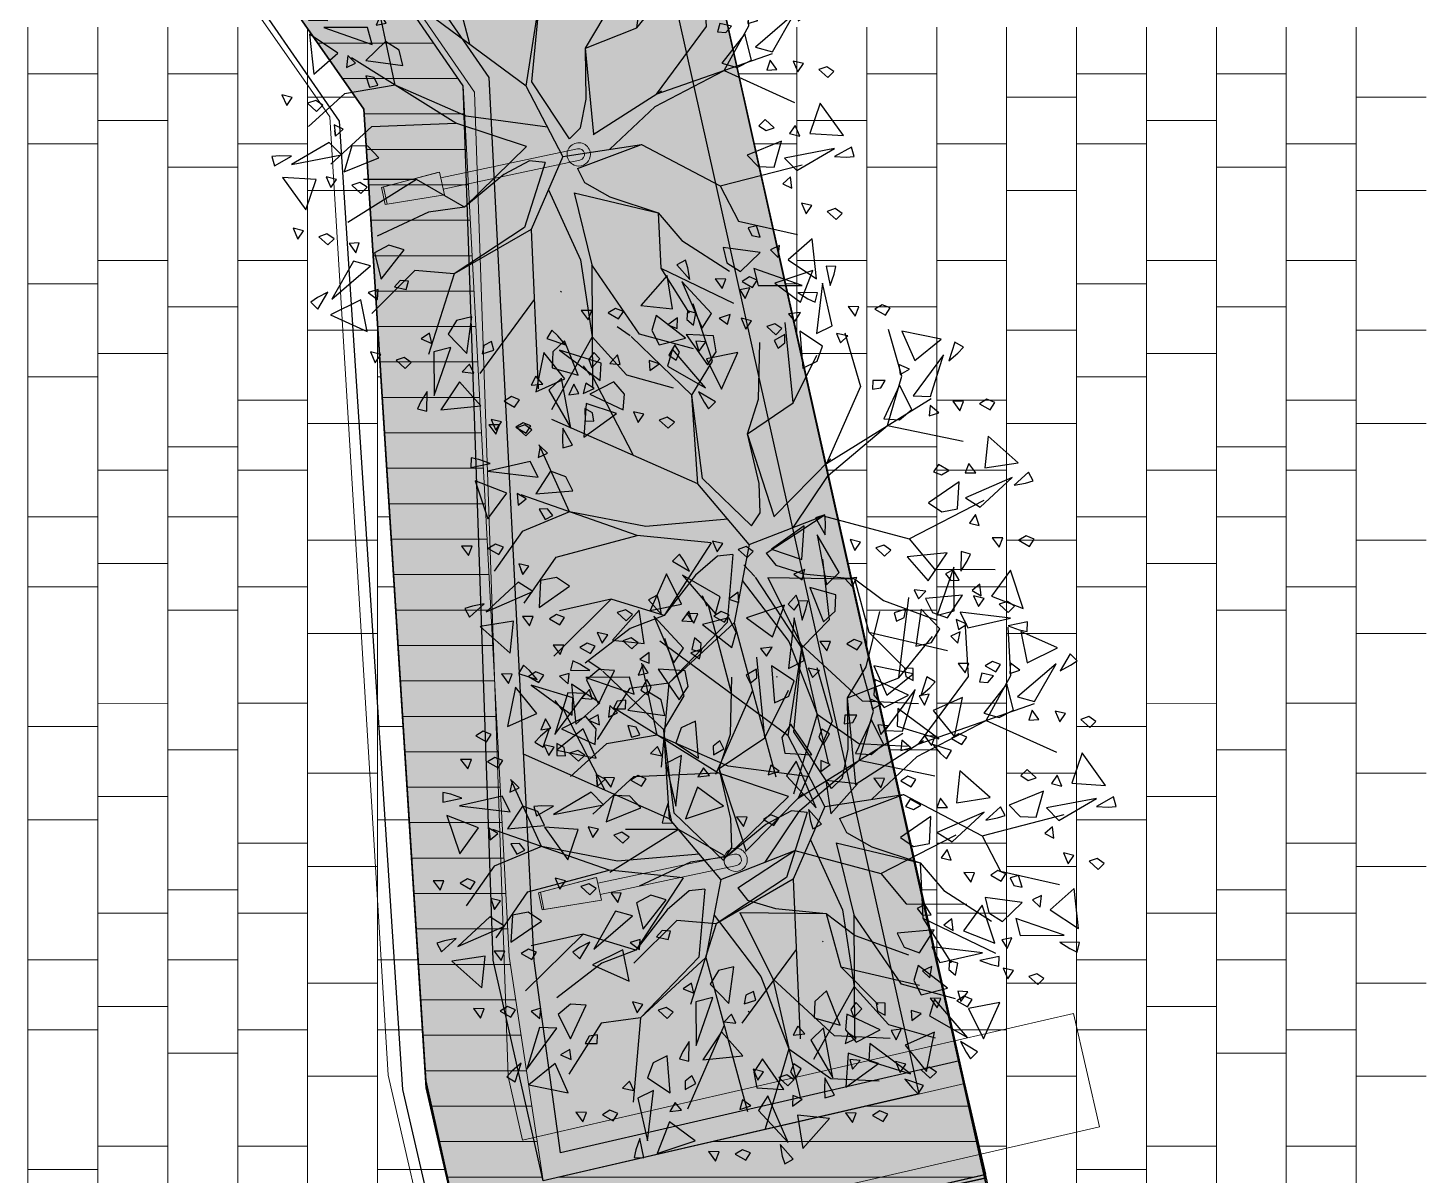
# Model space of a CAD drawing. Header units: millimetres. Extents: x -1912 to 88153, y -54123 to 4469.
# Drawn here: x 75600 to 81600, y -29023 to -24103 of the extents above; entities that cross this region are included whole.
import ezdxf

# ---------------------------------------------------------------- set-up
doc = ezdxf.new("R2010")
doc.units = ezdxf.units.MM
doc.header["$MEASUREMENT"] = 0
for name, color, linetype, lineweight in [('A - Fill Zone_Pen_No__1', 7, 'Continuous', 13), ('A - Pllaka meskatit_Pen_No__42', 8, 'Continuous', 25), ('A - Sanitaria_Pen_No__42', 8, 'Continuous', 25), ('Drawing & Figure_Pen_No__1', 7, 'Continuous', 13), ('Interior - Lamp_Pen_No__1', 7, 'Continuous', 13)]:
    doc.layers.add(name, color=color, linetype=linetype, lineweight=lineweight)
for name, color, linetype, lineweight, true_color in [('A - Fill Zone_Pen_No__102', 7, 'Continuous', 13, 0xcccccc), ('A - Fill Zone_Pen_No__28', 7, 'Continuous', 35, 0xa80f02), ('A - Fill Zone_Pen_No__4', 7, 'Continuous', 20, 0x029e21), ('Interior - Lamp_Pen_No__77', 7, 'Continuous', 20, 0xffeb28)]:
    doc.layers.add(name, color=color, linetype=linetype, lineweight=lineweight, true_color=true_color)
doc.layers.add('A - Pllaka meskatit', color=7, linetype='Continuous')

# ---------------------------------------------------------------- blocks, each defined once
blk = doc.blocks.new('*X2')
at = {"layer": 'A - Fill Zone_Pen_No__102', "color": 254, "linetype": 'Continuous', "lineweight": 13, "true_color": 0xcccccc}
for p, q in [((75600, -26000.1), (75600, -24100)), ((75900, -26000.1), (75900, -24099.9)), ((76200, -26000), (76200, -24099.9)), ((76500, -26000), (76500, -24099.8)), ((76800, -26000), (76800, -24106.2)), ((78900, -25425.8), (78900, -24099.9)), ((79200, -26000), (79200, -24099.9)), ((79500, -26000), (79500, -24099.8)), ((79800, -26000), (79800, -24099.8)), ((80100, -26000.1), (80100, -24100)), ((80400, -26000.1), (80400, -24099.9)), ((80700, -26000), (80700, -24099.9)), ((81000, -26000), (81000, -24099.8)), ((81300, -26000), (81300, -24099.8)), ((75600, -24300), (75900, -24299.9)), ((78648.7, -24300), (78900, -24299.9)), ((80100, -24300), (80400, -24299.9)), ((76500, -24300), (76200, -24300)), ((79500, -24300), (79200, -24300)), ((81000, -24300), (80700, -24300)), ((76800, -24400), (77005.1, -24399.9)), ((79800, -24400), (80100, -24399.9)), ((81300, -24400), (81600, -24399.9)), ((75900, -24500.1), (76200, -24500)), ((78900, -24500.1), (79200, -24500)), ((80400, -24500.1), (80700, -24500)), ((75600, -24600.1), (75900, -24600)), ((76500, -24600), (76800, -24600)), ((78715.7, -24600.1), (78900, -24600)), ((79500, -24600), (79800, -24600)), ((80100, -24600.1), (80400, -24600)), ((81000, -24600), (81300, -24600)), ((76200, -24700), (76500, -24700)), ((79200, -24700), (79500, -24700)), ((80700, -24700), (81000, -24700)), ((76800, -24800), (77063.4, -24799.9)), ((79800, -24800), (80100, -24799.9)), ((81300, -24800), (81600, -24799.9)), ((75900, -25100.1), (76200, -25100)), ((76500, -25100), (76800, -25100)), ((78900, -25100.1), (79200, -25100)), ((79500, -25100), (79800, -25100)), ((80400, -25100.1), (80700, -25100)), ((81000, -25100), (81300, -25100)), ((75600, -25200.1), (75900, -25200)), ((78849.6, -25200), (78900, -25200)), ((80100, -25200.1), (80400, -25200)), ((76200, -25300), (76500, -25300)), ((79200, -25300), (79500, -25300)), ((80700, -25300), (81000, -25300)), ((77100, -26000.1), (77100, -25373.7)), ((76800, -25400), (77100, -25399.9)), ((79800, -25400), (80100, -25399.9)), ((81300, -25400), (81600, -25399.9)), ((75900, -25500.1), (76200, -25500)), ((78916.5, -25500.1), (79200, -25500)), ((80400, -25500.1), (80700, -25500)), ((75600, -25600.1), (75900, -25600)), ((77100, -25600.1), (77114.4, -25600.1)), ((80100, -25600.1), (80400, -25600)), ((76500, -25700), (76800, -25700)), ((79500, -25700), (79800, -25700)), ((81000, -25700), (81300, -25700)), ((76800, -25800), (77100, -25799.9)), ((79800, -25800), (80100, -25799.9)), ((81300, -25800), (81600, -25799.9)), ((76200, -25900), (76500, -25900)), ((79200, -25900), (79500, -25900)), ((80700, -25900), (81000, -25900)), ((75600, -27900.1), (75600, -26000)), ((75900, -27900.1), (75900, -25999.9)), ((75900, -26000.1), (76200, -26000)), ((76200, -27900), (76200, -25999.9)), ((76500, -27900), (76500, -25999.8)), ((76500, -26000), (76800, -26000)), ((76800, -27900), (76800, -25999.8)), ((77100, -27900.1), (77100, -26000)), ((79028.1, -26000.1), (79200, -26000)), ((79200, -26770.2), (79200, -25999.9)), ((79500, -27900), (79500, -25999.8)), ((79500, -26000), (79800, -26000)), ((79800, -27900), (79800, -25999.8)), ((80100, -27900.1), (80100, -26000)), ((80400, -27900.1), (80400, -25999.9)), ((80400, -26000.1), (80700, -26000)), ((80700, -27900), (80700, -25999.9)), ((81000, -27900), (81000, -25999.8)), ((81000, -26000), (81300, -26000)), ((81300, -27900), (81300, -25999.8)), ((75600, -26200), (75900, -26199.9)), ((76500, -26200), (76200, -26200)), ((77100, -26200), (77152.6, -26200)), ((79500, -26200), (79200, -26200)), ((80100, -26200), (80400, -26199.9)), ((81000, -26200), (80700, -26200)), ((76800, -26300), (77100, -26299.9)), ((79800, -26300), (80100, -26299.9)), ((81300, -26300), (81600, -26299.9)), ((75900, -26400.1), (76200, -26400)), ((79117.4, -26400.1), (79200, -26400)), ((80400, -26400.1), (80700, -26400)), ((75600, -26500.1), (75900, -26500)), ((76500, -26500), (76800, -26500)), ((77100, -26500.1), (77171.7, -26500.1)), ((79500, -26500), (79800, -26500)), ((80100, -26500.1), (80400, -26500)), ((81000, -26500), (81300, -26500)), ((76200, -26600), (76500, -26600)), ((79200, -26600), (79500, -26600)), ((80700, -26600), (81000, -26600)), ((76800, -26700), (77100, -26699.9)), ((79800, -26700), (80100, -26699.9)), ((81300, -26700), (81600, -26699.9)), ((75900, -27000.1), (76200, -27000)), ((76500, -27000), (76800, -27000)), ((79500, -27000), (79800, -27000)), ((80400, -27000.1), (80700, -27000)), ((81000, -27000), (81300, -27000)), ((75600, -27100.1), (75900, -27100)), ((77100, -27100.1), (77210, -27100.1)), ((80100, -27100.1), (80400, -27100)), ((76200, -27200), (76500, -27200)), ((79295.9, -27200), (79500, -27200)), ((80700, -27200), (81000, -27200)), ((76800, -27300), (77100, -27299.9)), ((79800, -27300), (80100, -27299.9)), ((81300, -27300), (81600, -27299.9)), ((75900, -27400.1), (76200, -27400)), ((80400, -27400.1), (80700, -27400)), ((75600, -27500.1), (75900, -27500)), ((77100, -27500.1), (77235.4, -27500.1)), ((80100, -27500.1), (80400, -27500)), ((76500, -27600), (76800, -27600)), ((79500, -27600), (79800, -27600)), ((81000, -27600), (81300, -27600)), ((76800, -27700), (77100, -27699.9)), ((79800, -27700), (80100, -27699.9)), ((81300, -27700), (81600, -27699.9)), ((76200, -27800), (76500, -27800)), ((79429.8, -27800), (79500, -27800)), ((80700, -27800), (81000, -27800)), ((75600, -29800.1), (75600, -27900)), ((75900, -29800.1), (75900, -27899.9)), ((76200, -29800), (76200, -27899.9)), ((76500, -29800), (76500, -27899.8)), ((76500, -27900), (76800, -27900)), ((76800, -29800), (76800, -27899.8)), ((77100, -29800.1), (77100, -27900)), ((79500, -28114.6), (79500, -27899.8)), ((79500, -27900), (79800, -27900)), ((79800, -29800), (79800, -27899.8)), ((80100, -29800.1), (80100, -27900)), ((80400, -29800.1), (80400, -27899.9)), ((80700, -29800), (80700, -27899.9)), ((81000, -29800), (81000, -27899.8)), ((81000, -27900), (81300, -27900)), ((81300, -29800), (81300, -27899.8)), ((75900, -27900.1), (76200, -27900)), ((80400, -27900.1), (80700, -27900)), ((75600, -28100), (75900, -28099.9)), ((76500, -28100), (76200, -28100)), ((77100, -28100), (77273.6, -28099.9)), ((79500, -28100), (79496.7, -28100)), ((80100, -28100), (80400, -28099.9)), ((81000, -28100), (80700, -28100)), ((76800, -28200), (77100, -28199.9)), ((79800, -28200), (80100, -28199.9)), ((81300, -28200), (81600, -28199.9)), ((75900, -28300.1), (76200, -28300)), ((80400, -28300.1), (80700, -28300)), ((75600, -28400.1), (75900, -28400)), ((76500, -28400), (76800, -28400)), ((77100, -28400.1), (77292.8, -28400.1)), ((79563.7, -28400), (79800, -28400)), ((80100, -28400.1), (80400, -28400)), ((81000, -28400), (81300, -28400)), ((76200, -28500), (76500, -28500)), ((80700, -28500), (81000, -28500)), ((76800, -28600), (77100, -28599.9)), ((79800, -28600), (80100, -28599.9)), ((81300, -28600), (81600, -28599.9)), ((75900, -28900.1), (76200, -28900)), ((76500, -28900), (76800, -28900)), ((79675.2, -28900), (79800, -28900)), ((80400, -28900.1), (80700, -28900)), ((81000, -28900), (81300, -28900)), ((75600, -29000.1), (75900, -29000)), ((77100, -29000.1), (77389.3, -29000)), ((80100, -29000.1), (80400, -29000))]:
    blk.add_line(p, q, dxfattribs=at)
blk = doc.blocks.new('Fill_1', base_point=(0, 0))
at = {"layer": 'A - Fill Zone_Pen_No__28', "color": 14, "linetype": 'Continuous', "lineweight": 35, "true_color": 0xa80f02, "flags": 128}
blk.add_lwpolyline([(76053.9, -23038), (77041.2, -24451.7), (77308.7, -28649.8), (77510.7, -29527.8), (79705.8, -29037.2), (78060.8, -21665.1), (75857.2, -22161.8)], close=True, dxfattribs=at)
at = {"layer": 'A - Fill Zone_Pen_No__102', "color": 254, "linetype": 'Continuous', "lineweight": 13, "true_color": 0xcccccc}
blk.add_blockref('*X2', (0, 0), dxfattribs=at)
blk = doc.blocks.new('Slab_30', base_point=(78060.8, -21665.1))
at = {"layer": 'A - Pllaka meskatit_Pen_No__42', "color": 8, "linetype": 'Continuous', "lineweight": 25, "flags": 128}
for points in [[(78060.8, -21665.1), (75856.8, -22159.8), (76053.9, -23038), (77041.2, -24451.7), (77308.7, -28649.8), (77510.7, -29527.8), (79708.3, -29020.6), (78170.3, -22153)], [(76416.2, -22825.8), (76334.7, -22462.5), (77953.4, -22099.1), (79423.3, -28675.7), (77810.8, -29048.3), (77596.6, -28101.4), (77468.4, -24351.9)]]:
    blk.add_lwpolyline(points, close=True, dxfattribs=at)
blk = doc.blocks.new('Slab_33', base_point=(78038.9, -21567.5))
at = {"layer": 'A - Pllaka meskatit_Pen_No__42', "color": 8, "linetype": 'Continuous', "lineweight": 25, "flags": 128}
blk.add_lwpolyline([(78038.9, -21567.5), (75737.3, -22084.1), (75965.5, -23100.7), (76935.3, -24503.5), (77207.5, -28655.9), (77435.7, -29647.7), (79732.5, -29117.6), (79598, -28532.9), (77885.8, -28928.4), (77771.7, -28104.2), (77579.5, -24315.5), (76488.1, -22735.8), (76436.9, -22502.6), (78161.8, -22115.4)], close=True, dxfattribs=at)
blk = doc.blocks.new('Slab_38', base_point=(83615.8, 2742.2))
at = {"layer": 'A - Pllaka meskatit_Pen_No__42', "color": 8, "linetype": 'Continuous', "lineweight": 25, "flags": 128}
blk.add_lwpolyline([(75856.8, -22159.8), (77085.8, -21884), (78060.8, -21665.1), (79716.4, -29084.6), (77510.7, -29527.8), (77308.7, -28649.8), (77041.2, -24451.7), (76053.9, -23038), (75873.3, -22233.4)], close=True, dxfattribs=at)
blk = doc.blocks.new('Bush2_GWL')
at = {"layer": 'A - Sanitaria_Pen_No__42', "color": 8, "linetype": 'Continuous', "lineweight": 25}
for p, q in [((-89.8, 1203.7), (-229.4, 1103)), ((-89.8, 1203.7), (-229.4, 1103)), ((-99.3, 1059), (-89.8, 1203.7)), ((-99.3, 1059), (-89.8, 1203.7)), ((0, 1250), (-40.4, 1238.4)), ((0, 1250), (-40.4, 1238.4)), ((-40.4, 1238.4), (0.7, 1164.9)), ((-40.4, 1238.4), (0.7, 1164.9)), ((2.7, 1215.6), (0, 1250)), ((2.7, 1215.6), (0, 1250)), ((0.7, 1164.9), (2.7, 1215.6)), ((0.7, 1164.9), (2.7, 1215.6)), ((264.4, 1206.3), (218, 1185.8)), ((253.6, 1161.6), (264.4, 1206.3)), ((-308.1, 1158.1), (-354.5, 1137.6)), ((-318.9, 1113.4), (-308.1, 1158.1)), ((-34.1, 1164.8), (6.8, 950.3)), ((60.3, 1002.9), (-34.1, 1164.8)), ((-34.1, 1164.8), (6.8, 950.3)), ((60.3, 1002.9), (-34.1, 1164.8)), ((218, 1185.8), (253.6, 1161.6)), ((-625, 1082.5), (-654.2, 1052.3)), ((-605.5, 1054.1), (-625, 1082.5)), ((-354.5, 1137.6), (-318.9, 1113.4)), ((-229.4, 1103), (-99.3, 1059)), ((-229.4, 1103), (-99.3, 1059)), ((268.4, 937.5), (128.7, 1092)), ((228.5, 1096.1), (193.5, 1057.7)), ((240.4, 1061.3), (228.5, 1096.1)), ((524.1, 1087.4), (352.8, 1069.9)), ((443.5, 966.8), (524.1, 1087.4)), ((584.2, 1092.7), (583.1, 1008.5)), ((625, 1082.5), (584.2, 1092.7)), ((610.1, 1051.4), (625, 1082.5)), ((-654.2, 1052.3), (-581.8, 1009.2)), ((-581.8, 1009.2), (-605.5, 1054.1)), ((-344, 1047.9), (-379, 1009.5)), ((-332.1, 1013.1), (-344, 1047.9)), ((193.5, 1057.7), (219.8, 1030.9)), ((219.8, 1030.9), (240.4, 1061.3)), ((352.8, 1069.9), (443.5, 966.8)), ((552.9, 1025.8), (481, 819.6)), ((553.7, 838.3), (552.9, 1025.8)), ((583.1, 1008.5), (610.1, 1051.4)), ((-679.7, 997.6), (-750.2, 840.5)), ((-615.5, 867.5), (-679.7, 997.6)), ((-612, 991.7), (-469.3, 826.4)), ((-449.2, 898.7), (-612, 991.7)), ((-379, 1009.5), (-352.7, 982.7)), ((-352.7, 982.7), (-332.1, 1013.1)), ((-87.2, 1016.4), (-133.6, 995.9)), ((-87.2, 1016.4), (-133.6, 995.9)), ((-133.6, 995.9), (-98, 971.7)), ((-133.6, 995.9), (-98, 971.7)), ((-98, 971.7), (-87.2, 1016.4)), ((-98, 971.7), (-87.2, 1016.4)), ((-33.1, 996.4), (128.7, 819.9)), ((6.8, 950.3), (60.3, 1002.9)), ((6.8, 950.3), (60.3, 1002.9)), ((136.4, 981.6), (87.1, 976.1)), ((136.4, 981.6), (87.1, 976.1)), ((87.1, 976.1), (111.8, 978.8)), ((87.1, 976.1), (116.7, 943)), ((87.1, 976.1), (116.7, 943)), ((116.7, 943), (136.4, 981.6)), ((116.7, 943), (136.4, 981.6)), ((746.5, 977.3), (700.1, 956.8)), ((735.7, 932.6), (746.5, 977.3)), ((-372.7, 918.3), (-412.6, 888.9)), ((-370.4, 875), (-372.7, 918.3)), ((-99.3, 628.6), (-283.2, 922.8)), ((-123.1, 906.2), (-158.1, 867.8)), ((-123.1, 906.2), (-158.1, 867.8)), ((-111.1, 871.5), (-123.1, 906.2)), ((-111.1, 871.5), (-123.1, 906.2)), ((-65.7, 938.4), (-5.8, 791)), ((46.2, 906.8), (-65.7, 938.4)), ((-65.7, 938.4), (-5.8, 791)), ((46.2, 906.8), (-65.7, 938.4)), ((43.6, 837.4), (46.2, 906.8)), ((43.6, 837.4), (46.2, 906.8)), ((143.4, 459.5), (422.8, 908.1)), ((306.2, 720.8), (268.4, 937.5)), ((382.3, 929.3), (401, 890.6)), ((432.7, 923.8), (382.3, 929.3)), ((401, 890.6), (432.7, 923.8)), ((700.1, 956.8), (735.7, 932.6)), ((-750.2, 840.5), (-615.5, 867.5)), ((-469.3, 826.4), (-449.2, 898.7)), ((-412.6, 888.9), (-370.4, 875)), ((-158.1, 867.8), (-131.8, 841)), ((-158.1, 867.8), (-131.8, 841)), ((-131.8, 841), (-111.1, 871.5)), ((-131.8, 841), (-111.1, 871.5)), ((-99.3, 628.6), (-99.3, 856.6)), ((346.5, 846.4), (297, 830.6)), ((339.5, 810.3), (346.5, 846.4)), ((412.3, 845.5), (390.5, 687.9)), ((493.4, 762.2), (412.3, 845.5)), ((710.6, 867.1), (675.6, 828.7)), ((722.6, 832.3), (710.6, 867.1)), ((831.2, 891.2), (796.1, 852.8)), ((796.1, 852.8), (822.4, 826)), ((822.4, 826), (843.1, 856.4)), ((843.1, 856.4), (831.2, 891.2)), ((-838.4, 826.6), (-884.9, 806.2)), ((-884.9, 806.2), (-849.3, 782)), ((-849.3, 782), (-838.4, 826.6)), ((-489.1, 636), (-673, 819.9)), ((-583.7, 836.7), (-613.7, 795.7)), ((-613.7, 795.7), (-570.7, 792.6)), ((-570.7, 792.6), (-583.7, 836.7)), ((-413.3, 808.4), (-526.1, 779.8)), ((-381, 747), (-413.3, 808.4)), ((-239.1, 577.2), (-342, 797.8)), ((-5.8, 791), (43.6, 837.4)), ((-5.8, 791), (43.6, 837.4)), ((128.7, 819.9), (143.4, 459.5)), ((297, 830.6), (306.4, 794.3)), ((306.2, 720.8), (614.6, 785.8)), ((306.4, 794.3), (339.5, 810.3)), ((481, 819.6), (553.7, 838.3)), ((609, 781.9), (563.5, 801.7)), ((563.5, 801.7), (572.5, 758.3)), ((572.5, 758.3), (609, 781.9)), ((675.6, 828.7), (701.9, 801.9)), ((701.9, 801.9), (722.6, 832.3)), ((-559.7, 723.3), (-570.8, 672.5)), ((-532, 699.1), (-559.7, 723.3)), ((-526.1, 779.8), (-400.5, 682.1)), ((-400.5, 682.1), (-381, 747)), ((172.8, 415.4), (306.2, 720.8)), ((456.5, 703.5), (493.4, 762.2)), ((997.6, 679.7), (840.5, 750.2)), ((840.5, 750.2), (867.5, 615.5)), ((-874.3, 716.5), (-909.3, 678)), ((-909.3, 678), (-883.1, 651.3)), ((-883.1, 651.3), (-862.4, 681.7)), ((-862.4, 681.7), (-874.3, 716.5)), ((-570.8, 672.5), (-534.7, 662.5)), ((-534.7, 662.5), (-532, 699.1)), ((302.1, 157.9), (708.7, 708.6)), ((390.5, 687.9), (456.5, 703.5)), ((867.5, 615.5), (997.6, 679.7)), ((-1082.5, 625), (-1092.7, 584.2)), ((-1051.4, 610.1), (-1082.5, 625)), ((-1008.5, 583.1), (-1051.4, 610.1)), ((-781.9, 609), (-801.7, 563.5)), ((-758.3, 572.5), (-781.9, 609)), ((-503.8, 466.9), (-489.1, 636)), ((-217, 422.7), (-99.3, 628.6)), ((795.7, 613.7), (792.6, 570.7)), ((836.7, 583.7), (795.7, 613.7)), ((991.7, 612), (826.4, 469.3)), ((898.7, 449.2), (991.7, 612)), ((1052.3, 654.2), (1009.2, 581.8)), ((1009.2, 581.8), (1054.1, 605.5)), ((1082.5, 625), (1052.3, 654.2)), ((1054.1, 605.5), (1082.5, 625)), ((-1092.7, 584.2), (-1008.5, 583.1)), ((-838.3, 553.7), (-1025.8, 552.9)), ((-1025.8, 552.9), (-819.6, 481)), ((-503.8, 466.9), (-849.5, 577.2)), ((-819.6, 481), (-838.3, 553.7)), ((-801.7, 563.5), (-758.3, 572.5)), ((-217, 422.7), (-239.1, 577.2)), ((672.5, 570.8), (662.5, 534.7)), ((723.3, 559.7), (672.5, 570.8)), ((699.1, 532), (723.3, 559.7)), ((792.6, 570.7), (836.7, 583.7)), ((-1087.4, 524.1), (-1069.9, 352.8)), ((-966.8, 443.5), (-1087.4, 524.1)), ((-762.2, 493.4), (-845.5, 412.3)), ((-703.5, 456.5), (-762.2, 493.4)), ((481.2, 400.5), (861.7, 500.1)), ((662.5, 534.7), (699.1, 532)), ((779.8, 526.1), (682.1, 400.5)), ((808.4, 413.3), (779.8, 526.1)), ((904.7, 527.1), (858.3, 506.6)), ((1138.3, 483.1), (1091.8, 462.7)), ((1127.4, 438.5), (1138.3, 483.1)), ((-1069.9, 352.8), (-966.8, 443.5)), ((-923.8, 432.7), (-929.3, 382.3)), ((-890.6, 401), (-923.8, 432.7)), ((-687.9, 390.5), (-703.5, 456.5)), ((-305.2, 165.3), (-503.8, 466.9)), ((-312.6, 135.9), (-503.8, 466.9)), ((-77.3, 253.6), (-217, 422.7)), ((42.6, 157.2), (-217, 422.7)), ((42.6, 157.2), (143.4, 459.5)), ((826.4, 469.3), (898.7, 449.2)), ((1091.8, 462.7), (1127.4, 438.5)), ((-929.3, 382.3), (-890.6, 401)), ((-845.5, 412.3), (-687.9, 390.5)), ((126.2, 66), (172.8, 415.4)), ((682.1, 400.5), (747, 381)), ((747, 381), (808.4, 413.3)), ((888.9, 412.6), (875, 370.4)), ((875, 370.4), (918.3, 372.7)), ((918.3, 372.7), (888.9, 412.6)), ((1102.3, 372.9), (1067.3, 334.5)), ((1114.3, 338.2), (1102.3, 372.9)), ((-1127.7, 308.4), (-1174.1, 287.9)), ((-1138.5, 263.7), (-1127.7, 308.4)), ((-613.9, 123), (-930.4, 356.5)), ((-846.4, 346.5), (-830.6, 297)), ((-810.3, 339.5), (-846.4, 346.5)), ((-830.6, 297), (-794.3, 306.4)), ((-794.3, 306.4), (-810.3, 339.5)), ((986.1, 301.6), (1035.5, 348.1)), ((1067.3, 334.5), (1093.6, 307.8)), ((1093.6, 307.8), (1114.3, 338.2)), ((-1174.1, 287.9), (-1138.5, 263.7)), ((-18.4, 143.3), (-77.3, 253.6)), ((679.7, 98.9), (982.6, 298.6)), ((-1163.6, 198.2), (-1198.6, 159.7)), ((-1151.7, 163.4), (-1163.6, 198.2)), ((1103, 229.4), (1059, 99.3)), ((1203.7, 89.8), (1103, 229.4)), ((-1198.6, 159.7), (-1172.3, 133)), ((-1172.3, 133), (-1151.7, 163.4)), ((-312.6, 135.9), (-996.5, 106.5)), ((-981.6, 136.4), (-976.1, 87.1)), ((-943, 116.7), (-981.6, 136.4)), ((0, 0), (-312.6, 135.9)), ((-25.8, 77.1), (-305.2, 165.3)), ((-25.8, 77.1), (-18.4, 143.3)), ((0, 0), (302.1, 157.9)), ((76.2, -28.3), (320.4, 133.7)), ((302.1, 157.9), (679.7, 98.9)), ((320.4, 133.7), (679.7, 98.9)), ((867.8, 158.1), (841, 131.8)), ((841, 131.8), (871.5, 111.1)), ((906.2, 123.1), (867.8, 158.1)), ((871.5, 111.1), (906.2, 123.1)), ((995.9, 133.6), (971.7, 98)), ((1016.4, 87.2), (995.9, 133.6)), ((-1002.9, 60.3), (-1164.8, -34.1)), ((-950.3, 6.8), (-1002.9, 60.3)), ((-976.1, 87.1), (-943, 116.7)), ((-143.3, 62.3), (-443.5, -75.4)), ((679.7, 98.9), (802.1, -18.8)), ((938.4, 65.7), (791, 5.8)), ((906.8, -46.2), (938.4, 65.7)), ((971.7, 98), (1016.4, 87.2)), ((1059, 99.3), (1203.7, 89.8)), ((-1215.6, 2.7), (-1250, 0)), ((-1250, 0), (-1238.4, -40.4)), ((-1238.4, -40.4), (-1164.9, 0.7)), ((-1164.9, 0.7), (-1215.6, 2.7)), ((-1164.8, -34.1), (-950.3, 6.8)), ((-773.1, -125.5), (-1086.2, 48.8)), ((-906.8, 46.2), (-938.4, -65.7)), ((-837.4, 43.6), (-906.8, 46.2)), ((-791, -5.8), (-837.4, 43.6)), ((-578.4, 7.3), (-581.6, 10.5)), ((0, 0), (51.7, -336.9)), ((791, 5.8), (837.4, -43.6)), ((802.1, -18.8), (1060.6, 8.8)), ((1164.8, 34.1), (950.3, -6.8)), ((1002.9, -60.3), (1164.8, 34.1)), ((1238.4, 40.4), (1164.9, -0.7)), ((1215.6, -2.7), (1250, 0)), ((1250, 0), (1238.4, 40.4)), ((-938.4, -65.7), (-791, -5.8)), ((-155.7, -47.8), (-465.2, -123.8)), ((-155.7, -47.8), (-241.9, -409)), ((76.2, -28.3), (123.1, -75.6)), ((837.4, -43.6), (906.8, -46.2)), ((950.3, -6.8), (1002.9, -60.3)), ((1164.9, -0.7), (1215.6, -2.7)), ((-1203.7, -89.8), (-1103, -229.4)), ((-1059, -99.3), (-1203.7, -89.8)), ((-1103, -229.4), (-1059, -99.3)), ((-971.7, -98), (-1016.4, -87.2)), ((-1016.4, -87.2), (-995.9, -133.6)), ((-995.9, -133.6), (-971.7, -98)), ((-871.5, -111.1), (-906.2, -123.1)), ((-841, -131.8), (-871.5, -111.1)), ((-443.5, -75.4), (-773.1, -125.5)), ((-111.4, -92), (-173.3, -200.6)), ((-51.5, -62.9), (-111.4, -92)), ((-51.5, -62.9), (51.7, -336.9)), ((95.6, -131.9), (465.2, -96.6)), ((123.1, -75.6), (245.9, -99.1)), ((245.9, -99.1), (465.2, -96.6)), ((465.2, -96.6), (599.3, -176.4)), ((465.2, -96.6), (551.6, -317.5)), ((976.1, -87.1), (943, -116.7)), ((943, -116.7), (981.6, -136.4)), ((981.6, -136.4), (976.1, -87.1)), ((1144.3, -107.4), (1097.8, -127.9)), ((1133.4, -152.1), (1144.3, -107.4)), ((-465.2, -123.8), (-993.7, -126.6)), ((-773.1, -125.5), (-936.2, -273)), ((-906.2, -123.1), (-867.8, -158.1)), ((-867.8, -158.1), (-841, -131.8)), ((-762.1, -328.4), (-465.2, -123.8)), ((93.9, -129.3), (282.2, -422.9)), ((599.3, -176.4), (835.6, -234.9)), ((1097.8, -127.9), (1133.4, -152.1)), ((-173.3, -200.6), (-241.9, -409)), ((31, -201.7), (214.7, -395.3)), ((1108.4, -217.6), (1073.4, -256.1)), ((1120.3, -252.4), (1108.4, -217.6)), ((-936.2, -273), (-992.3, -473.5)), ((830.6, -297), (794.3, -306.4)), ((846.4, -346.5), (830.6, -297)), ((1073.4, -256.1), (1099.6, -282.8)), ((1099.6, -282.8), (1120.3, -252.4)), ((-1094.7, -302.7), (-1141.2, -323.2)), ((-1141.2, -323.2), (-1105.6, -347.4)), ((-1105.6, -347.4), (-1094.7, -302.7)), ((-825.2, -559.4), (-762.1, -328.4)), ((51.7, -336.9), (-126.2, -675.2)), ((551.6, -317.5), (896, -359.2)), ((551.6, -317.5), (729, -460.7)), ((794.3, -306.4), (810.3, -339.5)), ((810.3, -339.5), (846.4, -346.5)), ((1069.9, -352.8), (966.8, -443.5)), ((1087.4, -524.1), (1069.9, -352.8)), ((-1130.7, -412.9), (-1165.7, -451.3)), ((-1118.7, -447.7), (-1130.7, -412.9)), ((-875, -370.4), (-918.3, -372.7)), ((-918.3, -372.7), (-888.9, -412.6)), ((-888.9, -412.6), (-875, -370.4)), ((-747, -381), (-808.4, -413.3)), ((-808.4, -413.3), (-779.8, -526.1)), ((-779.8, -526.1), (-682.1, -400.5)), ((-682.1, -400.5), (-747, -381)), ((-478.8, -419.3), (-671.7, -540.9)), ((-478.8, -419.3), (-629.6, -731.7)), ((-241.9, -409), (-478.8, -419.3)), ((-241.9, -409), (-360.7, -510)), ((214.7, -395.3), (368.7, -691)), ((557.2, -615), (267.6, -400.1)), ((267.6, -400.1), (441.2, -899.3)), ((845.5, -412.3), (687.9, -390.5)), ((687.9, -390.5), (703.5, -456.5)), ((762.2, -493.4), (845.5, -412.3)), ((929.3, -382.3), (890.6, -401)), ((890.6, -401), (923.8, -432.7)), ((923.8, -432.7), (929.3, -382.3)), ((-1165.7, -451.3), (-1139.4, -478.1)), ((-1139.4, -478.1), (-1118.7, -447.7)), ((-898.7, -449.2), (-991.7, -612)), ((-991.7, -612), (-826.4, -469.3)), ((-826.4, -469.3), (-898.7, -449.2)), ((703.5, -456.5), (762.2, -493.4)), ((966.8, -443.5), (1087.4, -524.1)), ((-699.1, -532), (-723.3, -559.7)), ((-662.5, -534.7), (-699.1, -532)), ((-672.5, -570.8), (-662.5, -534.7)), ((-360.7, -510), (-492.5, -714.8)), ((1025.8, -552.9), (819.6, -481)), ((819.6, -481), (838.3, -553.7)), ((-1009.2, -581.8), (-1054.1, -605.5)), ((-1052.3, -654.2), (-1009.2, -581.8)), ((-792.6, -570.7), (-836.7, -583.7)), ((-836.7, -583.7), (-795.7, -613.7)), ((-795.7, -613.7), (-792.6, -570.7)), ((-723.3, -559.7), (-672.5, -570.8)), ((796.2, -599.9), (557.2, -615)), ((801.7, -563.5), (758.3, -572.5)), ((758.3, -572.5), (781.9, -609)), ((781.9, -609), (801.7, -563.5)), ((838.3, -553.7), (1025.8, -552.9)), ((1092.7, -584.2), (1008.5, -583.1)), ((1008.5, -583.1), (1051.4, -610.1)), ((1082.5, -625), (1092.7, -584.2)), ((-1054.1, -605.5), (-1082.5, -625)), ((-1082.5, -625), (-1052.3, -654.2)), ((-867.5, -615.5), (-997.6, -679.7)), ((-840.5, -750.2), (-867.5, -615.5)), ((903.2, -637.8), (856.8, -658.3)), ((856.8, -658.3), (892.4, -682.5)), ((892.4, -682.5), (903.2, -637.8)), ((1051.4, -610.1), (1082.5, -625)), ((-997.6, -679.7), (-840.5, -750.2)), ((-456.5, -703.5), (-493.4, -762.2)), ((-390.5, -687.9), (-456.5, -703.5)), ((-412.3, -845.5), (-390.5, -687.9)), ((-126.2, -675.2), (-277.2, -752.9)), ((-126.2, -675.2), (-35.2, -1026.4)), ((368.7, -691), (231.9, -992.9)), ((368.7, -691), (561, -797.6)), ((400.5, -682.1), (381, -747)), ((526.1, -779.8), (400.5, -682.1)), ((534.7, -662.5), (532, -699.1)), ((532, -699.1), (559.7, -723.3)), ((570.8, -672.5), (534.7, -662.5)), ((559.7, -723.3), (570.8, -672.5)), ((-693.8, -764.3), (-740.2, -784.8)), ((-704.6, -809), (-693.8, -764.3)), ((-572.5, -758.3), (-609, -781.9)), ((-563.5, -801.7), (-572.5, -758.3)), ((-493.4, -762.2), (-412.3, -845.5)), ((-277.2, -752.9), (-334.6, -1006.5)), ((381, -747), (413.3, -808.4)), ((413.3, -808.4), (526.1, -779.8)), ((867.3, -748), (832.3, -786.4)), ((879.2, -782.7), (867.3, -748)), ((-740.2, -784.8), (-704.6, -809)), ((-609, -781.9), (-563.5, -801.7)), ((-481, -819.6), (-553.7, -838.3)), ((-553.7, -838.3), (-552.9, -1025.8)), ((-552.9, -1025.8), (-481, -819.6)), ((-339.5, -810.3), (-346.5, -846.4)), ((-346.5, -846.4), (-297, -830.6)), ((-306.4, -794.3), (-339.5, -810.3)), ((-297, -830.6), (-306.4, -794.3)), ((-43.6, -837.4), (-46.2, -906.8)), ((5.8, -791), (-43.6, -837.4)), ((65.7, -938.4), (5.8, -791)), ((469.3, -826.4), (449.2, -898.7)), ((612, -991.7), (469.3, -826.4)), ((561, -797.6), (769, -785.9)), ((613.7, -795.7), (570.7, -792.6)), ((570.7, -792.6), (583.7, -836.7)), ((583.7, -836.7), (613.7, -795.7)), ((832.3, -786.4), (858.6, -813.2)), ((858.6, -813.2), (879.2, -782.7)), ((-729.7, -874.5), (-764.7, -913)), ((-717.8, -909.3), (-729.7, -874.5)), ((-401, -890.6), (-432.7, -923.8)), ((-382.3, -929.3), (-401, -890.6)), ((131.8, -841), (111.1, -871.5)), ((111.1, -871.5), (123.1, -906.2)), ((123.1, -906.2), (158.1, -867.8)), ((158.1, -867.8), (131.8, -841)), ((412.6, -888.9), (370.4, -875)), ((370.4, -875), (372.7, -918.3)), ((372.7, -918.3), (412.6, -888.9)), ((449.2, -898.7), (612, -991.7)), ((750.2, -840.5), (615.5, -867.5)), ((615.5, -867.5), (679.7, -997.6)), ((679.7, -997.6), (750.2, -840.5)), ((-764.7, -913), (-738.4, -939.7)), ((-738.4, -939.7), (-717.8, -909.3)), ((-432.7, -923.8), (-382.3, -929.3)), ((-116.7, -943), (-136.4, -981.6)), ((-87.1, -976.1), (-116.7, -943)), ((-6.8, -950.3), (-60.3, -1002.9)), ((-46.2, -906.8), (65.7, -938.4)), ((34.1, -1164.8), (-6.8, -950.3)), ((-583.1, -1008.5), (-610.1, -1051.4)), ((-584.2, -1092.7), (-583.1, -1008.5)), ((-443.5, -966.8), (-524.1, -1087.4)), ((-352.8, -1069.9), (-443.5, -966.8)), ((-136.4, -981.6), (-87.1, -976.1)), ((-60.3, -1002.9), (34.1, -1164.8)), ((98, -971.7), (87.2, -1016.4)), ((87.2, -1016.4), (133.6, -995.9)), ((133.6, -995.9), (98, -971.7)), ((409.1, -987.3), (362.6, -1007.8)), ((362.6, -1007.8), (398.2, -1032)), ((398.2, -1032), (409.1, -987.3)), ((654.2, -1052.3), (581.8, -1009.2)), ((581.8, -1009.2), (605.5, -1054.1)), ((-610.1, -1051.4), (-625, -1082.5)), ((-524.1, -1087.4), (-352.8, -1069.9)), ((-199.6, -1023.5), (-246.1, -1043.9)), ((-246.1, -1043.9), (-210.5, -1068.1)), ((-210.5, -1068.1), (-199.6, -1023.5)), ((99.3, -1059), (89.8, -1203.7)), ((229.4, -1103), (99.3, -1059)), ((605.5, -1054.1), (625, -1082.5)), ((625, -1082.5), (654.2, -1052.3)), ((-625, -1082.5), (-584.2, -1092.7)), ((-235.5, -1133.7), (-270.5, -1172.1)), ((-223.6, -1168.4), (-235.5, -1133.7)), ((89.8, -1203.7), (229.4, -1103)), ((373.1, -1097.5), (338.1, -1135.9)), ((338.1, -1135.9), (364.4, -1162.7)), ((364.4, -1162.7), (385.1, -1132.3)), ((385.1, -1132.3), (373.1, -1097.5)), ((-270.5, -1172.1), (-244.3, -1198.8)), ((-244.3, -1198.8), (-223.6, -1168.4)), ((-0.7, -1164.9), (-2.7, -1215.6)), ((40.4, -1238.4), (-0.7, -1164.9)), ((-2.7, -1215.6), (0, -1250)), ((0, -1250), (40.4, -1238.4))]:
    blk.add_line(p, q, dxfattribs=at)
blk = doc.blocks.new('Street Lamp 01 26')
at = {"layer": 'Interior - Lamp_Pen_No__77', "linetype": 'Continuous', "lineweight": 20, "true_color": 0xffeb28}
for points in [[(50, 0, 1), (-50, 0, 1)], [(599.6, 25), (0, 25, 1), (0, -25), (599.6, -25)], [(599.6, -50), (608.3, -50), (857.4, -37.5), (857.4, 37.5), (608.3, 50), (599.6, 50)]]:
    blk.add_hatch(color=2, dxfattribs=at).paths.add_polyline_path(points)
at = {"layer": 'Interior - Lamp_Pen_No__1', "color": 7, "linetype": 'Continuous', "lineweight": 13}
for p, q in [((0, 25), (599.6, 25)), ((848.7, 37.5), (599.6, 50)), ((848.7, -37.5), (848.7, 37.5)), ((848.7, 37.5), (857.4, 37.5)), ((599.6, -25), (0, -25)), ((599.6, -50), (848.7, -37.5)), ((848.7, -37.5), (857.4, -37.5))]:
    blk.add_line(p, q, dxfattribs=at)
at = {"layer": 'Interior - Lamp_Pen_No__1', "color": 7, "linetype": 'Continuous', "lineweight": 13, "flags": 128}
blk.add_lwpolyline([(50, 0, 1), (-50, 0, 1)], format="xyb", close=True, dxfattribs=at)
blk.add_lwpolyline([(599.6, -50), (608.3, -50), (857.4, -37.5), (857.4, 37.5), (608.3, 50), (599.6, 50)], close=True, dxfattribs=at)
at = {"layer": 'Interior - Lamp_Pen_No__1', "color": 7, "linetype": 'Continuous', "lineweight": 13}
blk.add_arc((0, 0), 25, 90, 270, dxfattribs=at)

msp = doc.modelspace()

# ---------------------------------------------------------------- hatches: boundary and pattern name
at = {"layer": 'A - Fill Zone_Pen_No__1', "linetype": 'Continuous', "lineweight": 13}
h = msp.add_hatch(dxfattribs=at)
h.set_pattern_fill('Plank_Floor', style=0, pattern_type=2)
h.set_pattern_definition([(0, (0, 0), (0, 152), [])])
h.paths.add_polyline_path([(78060.8, -21665.1), (75856.8, -22159.8), (75966.2, -22647.5), (76053.9, -23038), (77041.2, -24451.7), (77308.7, -28649.8), (77510.7, -29527.8), (79710.2, -29019.4), (79620.7, -28630.3), (77810.8, -29048.3), (77664.8, -28085.7), (77468.4, -24351.9), (76416.2, -22825.8), (76334.7, -22462.5), (78148.4, -22055.4)])
at = {"layer": 'A - Fill Zone_Pen_No__4', "linetype": 'Continuous', "lineweight": 0, "true_color": 0x014f10}
msp.add_hatch(color=108, dxfattribs=at).paths.add_polyline_path([(75856.8, -22159.8), (78060.8, -21665.1), (79716.4, -29084.6), (77510.7, -29527.8), (77306.8, -28619.9), (77041.2, -24451.7), (76053.9, -23038)])

# ---------------------------------------------------------------- linework, layer by layer
at = {"layer": 'A - Fill Zone_Pen_No__1', "color": 7, "linetype": 'Continuous', "lineweight": 13, "flags": 128}
msp.add_lwpolyline([(78060.8, -21665.1), (75856.8, -22159.8), (75966.2, -22647.5), (76053.9, -23038), (77041.2, -24451.7), (77308.7, -28649.8), (77510.7, -29527.8), (79710.2, -29019.4), (79620.7, -28630.3), (77810.8, -29048.3), (77664.8, -28085.7), (77468.4, -24351.9), (76416.2, -22825.8), (76334.7, -22462.5), (78148.4, -22055.4)], close=True, dxfattribs=at)
at = {"layer": 'A - Fill Zone_Pen_No__28', "color": 14, "linetype": 'Continuous', "lineweight": 35, "true_color": 0xa80f02, "flags": 128}
msp.add_lwpolyline([(75856.8, -22159.8), (78060.8, -21665.1), (79716.4, -29084.6), (77510.7, -29527.8), (77306.8, -28619.9), (77041.2, -24451.7), (76053.9, -23038)], close=True, dxfattribs=at)
at = {"layer": 'Drawing & Figure_Pen_No__1', "color": 7, "linetype": 'Continuous', "lineweight": 13}
for points in [[(83869.9, -20361.6), (75710.4, -22192.7), (75907.5, -23070.8), (76894.9, -24484.5), (77145.8, -28595.1), (77347.8, -29473.2), (80198.9, -28817.2)], [(83869.9, -20361.6), (83979.3, -20849.5), (76307.8, -22571), (76326, -22652.3), (77516, -24378.1), (77660.3, -28601.3), (77723, -28873.8), (80086.8, -28329.9), (80198.9, -28817.2)]]:
    msp.add_lwpolyline(points, dxfattribs=at)

# ---------------------------------------------------------------- block references
at = {"layer": 'A - Fill Zone_Pen_No__102', "color": 254, "linetype": 'Continuous', "lineweight": 13, "true_color": 0xcccccc}
msp.add_blockref('Fill_1', (0, 0), dxfattribs=at)
at = {"layer": 'A - Pllaka meskatit', "color": 8, "linetype": 'Continuous', "lineweight": 25}
for name, p in [('Slab_38', (83615.8, 2742.2)), ('Slab_33', (78038.9, -21567.5)), ('Slab_30', (78060.8, -21665.1))]:
    msp.add_blockref(name, p, dxfattribs=at)
at = {"layer": 'A - Sanitaria_Pen_No__42', "color": 8, "linetype": 'Continuous', "lineweight": 25, "zscale": 1000}
for p, rotation in [((77896.1, -24654.4), 90.0000000000002), ((78694.9, -26319.3), 102.6469138785825), ((79020.5, -27442.1), 90.0000000000002), ((78573.9, -27755.1), 102.6469138785825)]:
    msp.add_blockref('Bush2_GWL', p, dxfattribs=dict(at, rotation=rotation))
at = {"layer": 'Interior - Lamp_Pen_No__1', "color": 7, "linetype": 'Continuous', "lineweight": 13, "xscale": -0.9999999999999997, "zscale": 1000, "rotation": 11.97724085112401}
for p in [(77963.5, -24645.5), (78637, -27671.3)]:
    msp.add_blockref('Street Lamp 01 26', p, dxfattribs=at)

doc.saveas('drawing.dxf')
